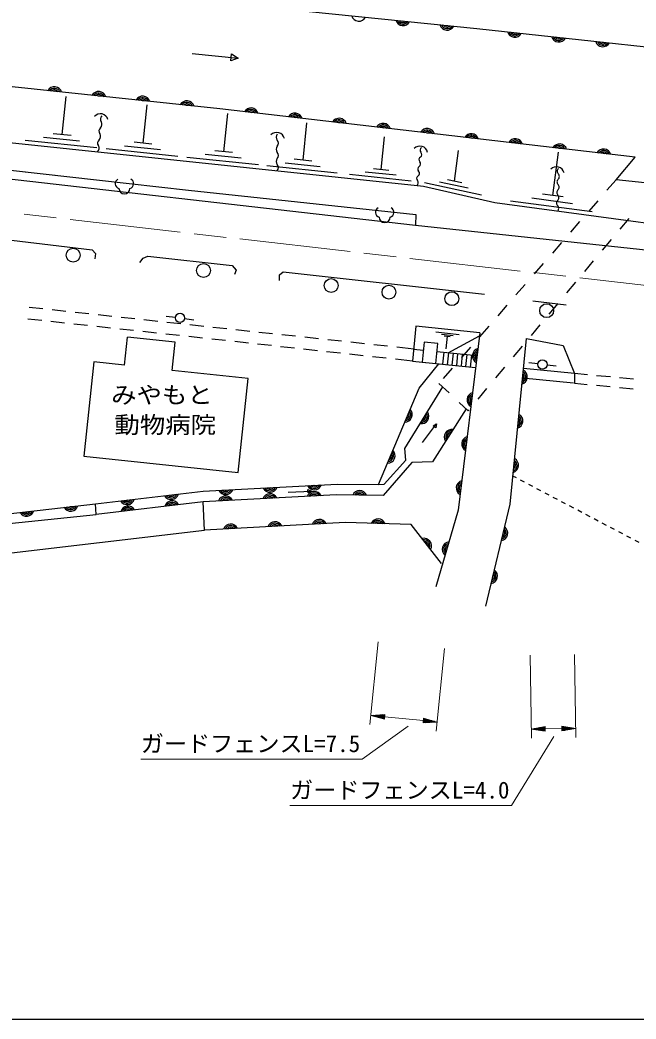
# Model space of a CAD drawing. Units: millimetres, scale not verified. Extents: x 40000 to 680000, y 20000 to 380000.
# Drawn here: x 187448 to 254090, y 205000 to 313115 of the extents above; entities that cross this region are included whole.
import ezdxf
from ezdxf.enums import TextEntityAlignment as Align

# ---------------------------------------------------------------- set-up
doc = ezdxf.new("R2010")
doc.units = ezdxf.units.MM
doc.header["$LTSCALE"] = 1000
doc.linetypes.add('CHAIN', pattern=[18.5, 12, -1.5, 3.5, -1.5])
for name, color, linetype, lineweight in [('M-BGD', 7, 'Continuous', 25), ('M-BMK', 2, 'CHAIN', 13), ('M-STR-HTXT', 7, 'Continuous', 13), ('M-STR-STRD', 7, 'Continuous', 25), ('M-TTL-BAND', 7, 'Continuous', 25)]:
    doc.layers.add(name, color=color, linetype=linetype, lineweight=lineweight)
doc.styles.add('ＭＳ ゴシック', font='')
doc.styles.get('ＭＳ ゴシック').set_extended_font_data('MS Gothic')

msp = doc.modelspace()

# ---------------------------------------------------------------- linework, layer by layer
at = {"layer": 'M-BGD'}
for p, q in [((206058, 309486), (211034, 308992)), ((210250, 308693), (210325, 309440)), ((210325, 309440), (211034, 308992)), ((211034, 308992), (210250, 308693)), ((192004, 300707), (192440, 304849)), ((200756, 299785), (201191, 303922)), ((209485, 298863), (209919, 302988)), ((218068, 297940), (218495, 301989)), ((192975, 300605), (191034, 300810)), ((195778, 299263), (188013, 300081)), ((193891, 299985), (190008, 300394)), ((201725, 299683), (199786, 299887)), ((226513, 296927), (226887, 300483)), ((204525, 298342), (196768, 299159)), ((202641, 299064), (198762, 299472)), ((211364, 298144), (207497, 298551)), ((210452, 298761), (208518, 298965)), ((234466, 295654), (234875, 298994)), ((245088, 294108), (245719, 298815)), ((213244, 297425), (205509, 298239)), ((221757, 296528), (214166, 297328)), ((219913, 297234), (216117, 297634)), ((219017, 297840), (217119, 298040)), ((229753, 295687), (223085, 296389)), ((228133, 296307), (224799, 296658)), ((227347, 296839), (225679, 297014)), ((237375, 294171), (231205, 295491)), ((235920, 294913), (232836, 295573)), ((235237, 295489), (233695, 295819)), ((251932, 295819), (250947, 294687)), ((256428, 295338), (251932, 295819)), ((246192, 293960), (243985, 294255)), ((249344, 292340), (240518, 293522)), ((247216, 293224), (242803, 293815)), ((249963, 293556), (248979, 292424)), ((230272, 292061), (230235, 290909)), ((247994, 291292), (247010, 290160)), ((252382, 290494), (253344, 291645)), ((246025, 289029), (245041, 287897)), ((250459, 288191), (251421, 289343)), ((244056, 286765), (243072, 285633)), ((248536, 285889), (249497, 287040)), ((242087, 284501), (241103, 283370)), ((246613, 283586), (247574, 284737)), ((240119, 282238), (239134, 281106)), ((244690, 281284), (245651, 282435)), ((189926, 281847), (188435, 282008)), ((192412, 281577), (190921, 281739)), ((194897, 281307), (193406, 281469)), ((197383, 281037), (195891, 281199)), ((189796, 280584), (188305, 280747)), ((192281, 280313), (190790, 280476)), ((194766, 280041), (193275, 280204)), ((199868, 280768), (198377, 280930)), ((202353, 280498), (200862, 280660)), ((204265, 280928), (203272, 281041)), ((204839, 280228), (203348, 280390)), ((205258, 280808), (206250, 280680)), ((207324, 279959), (205833, 280120)), ((242767, 278981), (243728, 280132)), ((197251, 279770), (195760, 279933)), ((199737, 279498), (198246, 279661)), ((202222, 279227), (200731, 279390)), ((204707, 278956), (203216, 279118)), ((209810, 279689), (208318, 279851)), ((212295, 279419), (210804, 279581)), ((214780, 279149), (213289, 279311)), ((217266, 278880), (215775, 279042)), ((232429, 279357), (234952, 279084)), ((233041, 279120), (234303, 278984)), ((233769, 277109), (237148, 278940)), ((238150, 279974), (237165, 278843)), ((198743, 275751), (199071, 278797)), ((204242, 278241), (199071, 278797)), ((203914, 275195), (204242, 278241)), ((207192, 278684), (205701, 278847)), ((209678, 278413), (208186, 278576)), ((212163, 278141), (210672, 278304)), ((214648, 277870), (213157, 278033)), ((219751, 278610), (218260, 278772)), ((222237, 278340), (220745, 278502)), ((224722, 278071), (223231, 278232)), ((227207, 277801), (225716, 277963)), ((233339, 278918), (233970, 278850)), ((233654, 278884), (233509, 277538)), ((217133, 277598), (215642, 277761)), ((219618, 277327), (218127, 277490)), ((222104, 277056), (220613, 277218)), ((224589, 276784), (223098, 276947)), ((230054, 277492), (228202, 277693)), ((230054, 277492), (231075, 277387)), ((232560, 277234), (236862, 276791)), ((233205, 275864), (233338, 277154)), ((233702, 275812), (233835, 277103)), ((234200, 275761), (234332, 277051)), ((234697, 275710), (234830, 277000)), ((235194, 275659), (235327, 276949)), ((236181, 277711), (235196, 276579)), ((235692, 275608), (235825, 276898)), ((236189, 275556), (236322, 276846)), ((240843, 276679), (241805, 277830)), ((227074, 276513), (225583, 276676)), ((229921, 276202), (228068, 276404)), ((243473, 275897), (242481, 276025)), ((244466, 275780), (245460, 275673)), ((234212, 275447), (233228, 274316)), ((238920, 274376), (239882, 275527)), ((247439, 274848), (241918, 275387)), ((247439, 274848), (247428, 273805)), ((248826, 274716), (247439, 274848)), ((251315, 274479), (249822, 274621)), ((232768, 273787), (233861, 272760)), ((247338, 273814), (241817, 274354)), ((247428, 273805), (248803, 273673)), ((249799, 273577), (251292, 273433)), ((253804, 274242), (252310, 274384)), ((236997, 272074), (237959, 273225)), ((252287, 273337), (253780, 273193)), ((234955, 271734), (235941, 270809)), ((235941, 270809), (236036, 270922)), ((231009, 267397), (232512, 269395)), ((232137, 269208), (232512, 269395)), ((232437, 268983), (232137, 269208)), ((232512, 269395), (232437, 268983)), ((241155, 263550), (240767, 263755)), ((242040, 263084), (241598, 263317)), ((242925, 262618), (242483, 262851)), ((216477, 262010), (218974, 262138)), ((218590, 262306), (218974, 262138)), ((218609, 261931), (218590, 262306)), ((218974, 262138), (218609, 261931)), ((243810, 262152), (243367, 262385)), ((244695, 261686), (244252, 261919)), ((245579, 261220), (245137, 261453)), ((246464, 260754), (246022, 260987)), ((247349, 260288), (246906, 260521)), ((248234, 259822), (247791, 260055)), ((249118, 259356), (248676, 259589)), ((250003, 258890), (249561, 259123)), ((250888, 258424), (250446, 258657)), ((251773, 257958), (251330, 258191)), ((252657, 257492), (252215, 257725)), ((253542, 257026), (253100, 257259)), ((254427, 256560), (253985, 256793))]:
    msp.add_line(p, q, dxfattribs=at)
for points in [[(126482, 323567), (153978, 320643), (236874, 312185), (268848, 308743), (299885, 305805), (321403, 304301)], [(251932, 295819), (254000, 298252), (209073, 303490), (125611, 312329)], [(126096, 306197), (231104, 295142), (238810, 293347), (270385, 289119), (285051, 287747), (317374, 285675), (320907, 290198)], [(125391, 303729), (205687, 294706), (230272, 292061)], [(181336, 281508), (178316, 261525), (180769, 259050), (195630, 260771), (207269, 262112), (221746, 262899), (226247, 262855), (230614, 273286), (232759, 275910)], [(237185, 279246), (230281, 279991), (229921, 276202), (236729, 275501)], [(237185, 279246), (234846, 260063), (232419, 251766)], [(237839, 249671), (240466, 260712), (242240, 278647)], [(242240, 278647), (246219, 277896), (247439, 274848)], [(198743, 275751), (195452, 276105), (194357, 265922)], [(194357, 265922), (211050, 264126), (212146, 274310), (203914, 275195)], [(226247, 262855), (226845, 262873), (229180, 265475), (229092, 266746), (233183, 273397)], [(235707, 271028), (232086, 265306), (229825, 265218), (226721, 261660), (221667, 261715), (207279, 260983), (195684, 259609)], [(152407, 255705), (166181, 256791), (181013, 258066), (195684, 259609), (195630, 260771)], [(173907, 253977), (207394, 257911), (207279, 260983)], [(233053, 254285), (229750, 258520), (222634, 258719), (207394, 257911)]]:
    msp.add_lwpolyline(points, dxfattribs=at)
msp.add_lwpolyline([(230942, 276097), (232427, 275944), (232649, 278103), (231165, 278256)], close=True, dxfattribs=at)
for centre, radius in [((193201, 287666), 750), ((207299, 285998), 750), ((221105, 284371), 750), ((227361, 283662), 750), ((234160, 282953), 750), ((244421, 281660), 750), ((204762, 280872), 500), ((243969, 275834), 500)]:
    msp.add_circle(centre, radius, dxfattribs=at)
for centre, radius, start, end in [((224109, 313801), 812, 196.79361, 331.55388), ((228884, 313314), 812, 196.79361, 331.55388), ((228884, 313314), 650, 202.9094, 325.43809), ((228884, 313314), 488, 214.04209, 314.30541), ((228884, 313314), 325, 248.23138, 280.11612), ((233659, 312827), 812, 196.79361, 331.55388), ((233659, 312827), 650, 202.9094, 325.43809), ((233659, 312827), 488, 214.04209, 314.30541), ((233659, 312827), 325, 248.23138, 280.11612), ((240963, 312059), 812, 196.47596, 331.23623), ((240963, 312059), 650, 202.59175, 325.12044), ((240963, 312059), 488, 213.72443, 313.98775), ((240963, 312059), 325, 247.91372, 279.79846), ((245736, 311545), 812, 196.47596, 331.23623), ((245736, 311545), 650, 202.59175, 325.12044), ((245736, 311545), 488, 213.72443, 313.98775), ((245736, 311545), 325, 247.91372, 279.79846), ((250508, 311031), 812, 196.47596, 331.23623), ((250508, 311031), 650, 202.59175, 325.12044), ((250508, 311031), 488, 213.72443, 313.98775), ((250508, 311031), 325, 247.91372, 279.79846), ((191176, 305071), 812, 16.5745, 151.33477), ((191176, 305071), 650, 22.69029, 145.21898), ((191176, 305071), 488, 33.82298, 134.0863), ((191176, 305071), 325, 68.01227, 99.89701), ((195949, 304565), 812, 16.5745, 151.33477), ((195949, 304565), 650, 22.69029, 145.21898), ((195949, 304565), 488, 33.82298, 134.0863), ((195949, 304565), 325, 68.01227, 99.89701), ((200723, 304060), 812, 16.5745, 151.33477), ((200723, 304060), 650, 22.69029, 145.21898), ((200723, 304060), 488, 33.82298, 134.0863), ((200723, 304060), 325, 68.01227, 99.89701), ((205496, 303554), 812, 16.5745, 151.33477), ((205496, 303554), 650, 22.69029, 145.21898), ((205496, 303554), 488, 33.82298, 134.0863), ((205496, 303554), 325, 68.01227, 99.89701), ((196144, 302113), 850, 14.96328, 138.8183), ((196632, 302381), 490, 131.39392, 215.12074), ((212430, 302784), 812, 15.97032, 150.73059), ((212430, 302784), 650, 22.08611, 144.6148), ((212430, 302784), 488, 33.2188, 133.48211), ((212430, 302784), 325, 67.40809, 99.29282), ((217197, 302228), 812, 15.97032, 150.73059), ((217197, 302228), 650, 22.08611, 144.6148), ((195831, 301817), 490, 311.39392, 35.12074), ((217197, 302228), 488, 33.2188, 133.48211), ((217197, 302228), 325, 67.40809, 99.29282), ((221965, 301672), 812, 15.97032, 150.73059), ((221965, 301672), 650, 22.08611, 144.6148), ((221965, 301672), 488, 33.2188, 133.48211), ((221965, 301672), 325, 67.40809, 99.29282), ((226733, 301116), 812, 15.97032, 150.73059), ((226733, 301116), 650, 22.08611, 144.6148), ((196478, 301083), 490, 131.39392, 215.12074), ((195677, 300519), 490, 311.39392, 35.12074), ((215221, 300098), 850, 13.39609, 137.25112), ((215658, 300436), 498, 138.37394, 221.38345), ((226733, 301116), 488, 33.2188, 133.48211), ((226733, 301116), 325, 67.40809, 99.29282), ((231500, 300560), 812, 15.97032, 150.73059), ((231500, 300560), 650, 22.08611, 144.6148), ((231500, 300560), 488, 33.2188, 133.48211), ((231500, 300560), 325, 67.40809, 99.29282), ((236268, 300005), 812, 15.97032, 150.73059), ((236268, 300005), 650, 22.08611, 144.6148), ((196325, 299785), 490, 131.39392, 215.12074), ((195524, 299221), 490, 311.39392, 35.12074), ((214911, 299778), 498, 318.37394, 41.38345), ((236268, 300005), 488, 33.2188, 133.48211), ((236268, 300005), 325, 67.40809, 99.29282), ((241036, 299449), 812, 15.97032, 150.73059), ((241036, 299449), 650, 22.08611, 144.6148), ((241036, 299449), 488, 33.2188, 133.48211), ((241036, 299449), 325, 67.40809, 99.29282), ((245804, 298893), 812, 15.97032, 150.73059), ((245804, 298893), 650, 22.08611, 144.6148), ((215656, 299117), 498, 138.37394, 221.38345), ((214909, 298459), 498, 318.37394, 41.38345), ((230708, 298616), 850, 11.92815, 135.78317), ((231056, 299027), 328, 121.22898, 224.80965), ((230591, 298565), 328, 301.22898, 44.80965), ((245804, 298893), 488, 33.2188, 133.48211), ((245804, 298893), 325, 67.40809, 99.29282), ((250571, 298337), 812, 15.97032, 150.73059), ((250571, 298337), 650, 22.08611, 144.6148), ((250571, 298337), 488, 33.2188, 133.48211), ((250571, 298337), 325, 67.40809, 99.29282), ((215653, 297797), 498, 138.37394, 221.38345), ((214906, 297139), 498, 318.37394, 41.38345), ((230931, 298005), 328, 121.22898, 224.80965), ((230466, 297543), 328, 301.22898, 44.80965), ((230680, 295960), 328, 121.22898, 224.80965), ((230805, 296982), 328, 121.22898, 224.80965), ((230340, 296520), 328, 301.22898, 44.80965), ((245477, 296375), 850, 12.65033, 136.50535), ((245955, 296741), 393, 131.78356, 225.83206), ((245407, 296178), 393, 311.78356, 45.83206), ((198284, 295409), 536, 116.08703, 255.33416), ((199212, 295409), 536, 284.66584, 63.91297), ((230215, 295498), 328, 301.22898, 44.80965), ((245931, 295592), 393, 131.78356, 225.83206), ((245384, 295029), 393, 311.78356, 45.83206), ((198748, 294891), 600, 180, 0), ((245907, 294443), 393, 131.78356, 225.83206), ((245360, 293880), 393, 311.78356, 45.83206), ((245883, 293294), 393, 131.78356, 225.83206), ((245336, 292731), 393, 311.78356, 45.83206), ((226438, 292302), 536, 116.08703, 255.33416), ((227367, 292302), 536, 284.66584, 63.91297), ((226903, 291783), 600, 180, 0), ((237198, 276764), 812, 105.6681, 240.42837), ((237198, 276764), 650, 111.78389, 234.31258), ((237198, 276764), 488, 122.91658, 223.17989), ((237198, 276764), 325, 157.10587, 188.9906), ((241515, 274487), 812, 286.97239, 61.73266), ((241515, 274487), 650, 293.08818, 55.61687), ((241515, 274487), 488, 304.22086, 44.48418), ((241515, 274487), 325, 338.41015, 10.29489), ((236617, 271999), 812, 105.6681, 240.42837), ((236617, 271999), 650, 111.78389, 234.31258), ((236617, 271999), 488, 122.91658, 223.17989), ((236617, 271999), 325, 157.10587, 188.9906), ((229069, 270405), 812, 269.90063, 44.6609), ((229069, 270405), 650, 276.01642, 38.54511), ((229069, 270405), 488, 287.14911, 27.41243), ((229069, 270405), 325, 321.3384, 353.22314), ((230871, 270235), 812, 261.01962, 35.77989), ((230871, 270235), 650, 267.13541, 29.6641), ((230871, 270235), 488, 278.2681, 18.53141), ((241042, 269710), 812, 286.97239, 61.73266), ((230871, 270235), 325, 312.45739, 344.34212), ((241042, 269710), 650, 293.08818, 55.61687), ((241042, 269710), 488, 304.22086, 44.48418), ((241042, 269710), 325, 338.41015, 10.29489), ((234161, 268000), 812, 80.29372, 215.054), ((234161, 268000), 650, 86.40951, 208.93821), ((234161, 268000), 488, 97.5422, 197.80552), ((234161, 268000), 325, 131.73149, 163.61623), ((236036, 267234), 812, 105.6681, 240.42837), ((236036, 267234), 650, 111.78389, 234.31258), ((236036, 267234), 488, 122.91658, 223.17989), ((236036, 267234), 325, 157.10587, 188.9906), ((227215, 265977), 812, 269.90063, 44.6609), ((227215, 265977), 650, 276.01642, 38.54511), ((227215, 265977), 488, 287.14911, 27.41243), ((227215, 265977), 325, 321.3384, 353.22314), ((240570, 264933), 812, 286.97239, 61.73266), ((240570, 264933), 650, 293.08818, 55.61687), ((240570, 264933), 488, 304.22086, 44.48418), ((240570, 264933), 325, 338.41015, 10.29489), ((219284, 263078), 812, 205.73166, 340.49193), ((219284, 263078), 650, 211.84745, 334.37614), ((219284, 263078), 488, 222.98013, 323.24345), ((219284, 263078), 325, 257.16942, 289.05416), ((235455, 262470), 812, 105.6681, 240.42837), ((235455, 262470), 650, 111.78389, 234.31258), ((235455, 262470), 488, 122.91658, 223.17989), ((203798, 262027), 812, 209.19352, 343.95379), ((203798, 262027), 650, 215.30931, 337.83801), ((203798, 262027), 488, 226.442, 326.70532), ((203798, 262027), 325, 260.63129, 292.51603), ((209698, 262557), 812, 205.73166, 340.49193), ((209698, 262557), 650, 211.84745, 334.37614), ((209698, 262557), 488, 222.98013, 323.24345), ((209698, 262557), 325, 257.16942, 289.05416), ((214488, 261037), 812, 25.5307, 160.29097), ((214491, 262818), 812, 205.73166, 340.49193), ((214488, 261037), 650, 31.64649, 154.17518), ((214491, 262818), 650, 211.84745, 334.37614), ((214491, 262818), 488, 222.98013, 323.24345), ((214491, 262818), 325, 257.16942, 289.05416), ((219282, 261281), 812, 25.5307, 160.29097), ((219282, 261281), 650, 31.64649, 154.17518), ((219282, 261281), 488, 42.77918, 143.0425), ((224191, 261375), 812, 21.99165, 156.75192), ((224191, 261375), 650, 28.10744, 150.63613), ((224191, 261375), 488, 39.24012, 139.50344), ((224191, 261375), 325, 73.42941, 105.31415), ((235455, 262470), 325, 157.10587, 188.9906), ((199030, 261477), 812, 209.19352, 343.95379), ((199030, 261477), 650, 215.30931, 337.83801), ((199030, 261477), 488, 226.442, 326.70532), ((199030, 261477), 325, 260.63129, 292.51603), ((203901, 260268), 812, 29.38055, 164.14082), ((203901, 260268), 650, 35.49634, 158.02503), ((203901, 260268), 488, 46.62902, 146.89234), ((203901, 260268), 325, 80.81831, 112.70305), ((209695, 260793), 812, 25.5307, 160.29097), ((209695, 260793), 650, 31.64649, 154.17518), ((209695, 260793), 488, 42.77918, 143.0425), ((209695, 260793), 325, 76.96847, 108.85321), ((214488, 261037), 488, 42.77918, 143.0425), ((214488, 261037), 325, 76.96847, 108.85321), ((219282, 261281), 325, 76.96847, 108.85321), ((188164, 260221), 812, 209.22447, 343.98474), ((188164, 260221), 650, 215.34026, 337.86895), ((188164, 260221), 488, 226.47295, 326.73627), ((188164, 260221), 325, 260.66224, 292.54698), ((192932, 260773), 812, 209.22447, 343.98474), ((192932, 260773), 650, 215.34026, 337.86895), ((192932, 260773), 488, 226.47295, 326.73627), ((192932, 260773), 325, 260.66224, 292.54698), ((199135, 259703), 812, 29.38055, 164.14082), ((199135, 259703), 650, 35.49634, 158.02503), ((199135, 259703), 488, 46.62902, 146.89234), ((199135, 259703), 325, 80.81831, 112.70305), ((210237, 257749), 812, 25.6558, 160.41607), ((210237, 257749), 650, 31.77159, 154.30028), ((215030, 258003), 812, 25.6558, 160.41607), ((215030, 258003), 650, 31.77159, 154.30028), ((215030, 258003), 488, 42.90428, 143.16759), ((219824, 258257), 812, 25.6558, 160.41607), ((219824, 258257), 650, 31.77159, 154.30028), ((219824, 258257), 488, 42.90428, 143.16759), ((219824, 258257), 325, 77.09357, 108.97831), ((226183, 258307), 812, 21.01386, 155.77413), ((226183, 258307), 650, 27.12965, 149.65834), ((226183, 258307), 488, 38.26234, 138.52566), ((226183, 258307), 325, 72.45163, 104.33637), ((210237, 257749), 488, 42.90428, 143.16759), ((210237, 257749), 325, 77.09357, 108.97831), ((215030, 258003), 325, 77.09357, 108.97831), ((239404, 257599), 812, 279.23514, 53.99541), ((239404, 257599), 650, 285.35093, 47.87963), ((239404, 257599), 488, 296.48362, 36.74694), ((239404, 257599), 325, 330.67291, 2.55765), ((231155, 256210), 812, 330.57783, 105.3381), ((231155, 256210), 650, 336.69361, 99.22231), ((231155, 256210), 488, 347.8263, 88.08962), ((231155, 256210), 325, 22.01559, 53.90033), ((233933, 255827), 812, 96.31117, 231.07144), ((233933, 255827), 650, 102.42696, 224.95565), ((233933, 255827), 488, 113.55965, 213.82297), ((233933, 255827), 325, 147.74894, 179.63368), ((238293, 252929), 812, 279.23514, 53.99541), ((238293, 252929), 650, 285.35093, 47.87963), ((238293, 252929), 488, 296.48362, 36.74694), ((238293, 252929), 325, 330.67291, 2.55765)]:
    msp.add_arc(centre, radius, start, end, dxfattribs=at)
at = {"layer": 'M-BMK'}
msp.add_line((174481, 293624), (271888, 282477), dxfattribs=at)
at = {"layer": 'M-STR-HTXT'}
for p, q in [((226198, 245821), (225303, 236865)), ((233374, 245103), (232478, 236148)), ((242644, 244376), (242779, 235377)), ((247452, 244448), (247586, 235449)), ((225402, 237860), (226920, 237960)), ((225402, 237860), (226870, 237462)), ((225402, 237860), (226895, 237711)), ((226900, 237761), (225706, 237880)), ((226009, 237900), (226905, 237811)), ((226910, 237860), (226313, 237920)), ((226616, 237940), (226915, 237910)), ((226870, 237462), (226920, 237960)), ((226890, 237661), (225696, 237781)), ((225989, 237701), (226885, 237612)), ((226880, 237562), (226283, 237622)), ((226576, 237542), (226875, 237512)), ((226895, 237711), (231085, 237292)), ((231110, 237541), (231061, 237043)), ((232578, 237143), (231061, 237043)), ((231364, 237063), (231066, 237093)), ((231071, 237143), (231668, 237083)), ((231971, 237103), (231075, 237193)), ((231080, 237242), (232275, 237123)), ((232578, 237143), (231085, 237292)), ((231090, 237342), (232284, 237223)), ((231991, 237302), (231095, 237392)), ((231100, 237441), (231697, 237382)), ((231404, 237461), (231105, 237491)), ((232578, 237143), (231110, 237541)), ((229447, 236688), (224460, 233136)), ((242764, 236377), (244260, 236649)), ((242764, 236377), (244264, 236399)), ((242764, 236377), (244267, 236149)), ((244263, 236449), (243063, 236431)), ((244264, 236349), (243064, 236331)), ((243362, 236486), (244262, 236499)), ((243365, 236286), (244265, 236299)), ((244261, 236549), (243661, 236540)), ((244266, 236249), (243666, 236240)), ((243961, 236595), (244261, 236599)), ((243967, 236195), (244267, 236199)), ((244267, 236149), (244260, 236649)), ((244264, 236399), (246072, 236426)), ((247572, 236449), (246068, 236676)), ((246068, 236676), (246075, 236176)), ((246369, 236631), (246069, 236626)), ((246069, 236576), (246669, 236585)), ((246970, 236540), (246070, 236526)), ((246071, 236476), (247271, 236494)), ((247572, 236449), (246072, 236426)), ((246072, 236376), (247272, 236394)), ((246973, 236340), (246073, 236326)), ((246074, 236276), (246674, 236285)), ((247572, 236449), (246075, 236176)), ((246375, 236231), (246075, 236226)), ((245198, 235576), (240605, 228113)), ((224460, 233136), (200510, 233136)), ((240605, 228113), (216655, 228113))]:
    msp.add_line(p, q, dxfattribs=at)
at = {"layer": 'M-STR-STRD'}
msp.add_line((242920, 282717), (246534, 282296), dxfattribs=at)
for points in [[(125279, 302897), (230235, 290909), (282051, 285340), (299975, 283894), (316037, 282896)], [(181968, 288928), (182367, 289460), (182899, 289704), (195270, 288252), (195603, 287831), (195536, 287277)], [(200413, 286874), (200768, 287332), (201285, 287568), (210404, 286534), (210818, 286031), (210656, 285558)], [(215518, 284927), (215533, 285547), (215917, 285858), (237688, 283434)]]:
    msp.add_lwpolyline(points, dxfattribs=at)
at = {"layer": 'M-TTL-BAND'}
msp.add_line((40000, 205000), (579000, 205000), dxfattribs=at)

# ---------------------------------------------------------------- texts
at = {"layer": 'M-BGD', "style": 'ＭＳ ゴシック', "width": 1.1}
for s, p in [('みやもと', (202806, 271073)), ('動物病院', (203163, 267839))]:
    msp.add_text(s, height=1833, dxfattribs=at).set_placement(p, align=Align.BOTTOM_CENTER)
at = {"layer": 'M-STR-HTXT', "style": 'ＭＳ ゴシック'}
for s, p in [('ガードフェンスL=7.5', (212385, 233336)), ('ガードフェンスL=4.0', (228530, 228313))]:
    msp.add_text(s, height=1833, dxfattribs=at).set_placement(p, align=Align.BOTTOM_CENTER)

doc.saveas('drawing.dxf')
